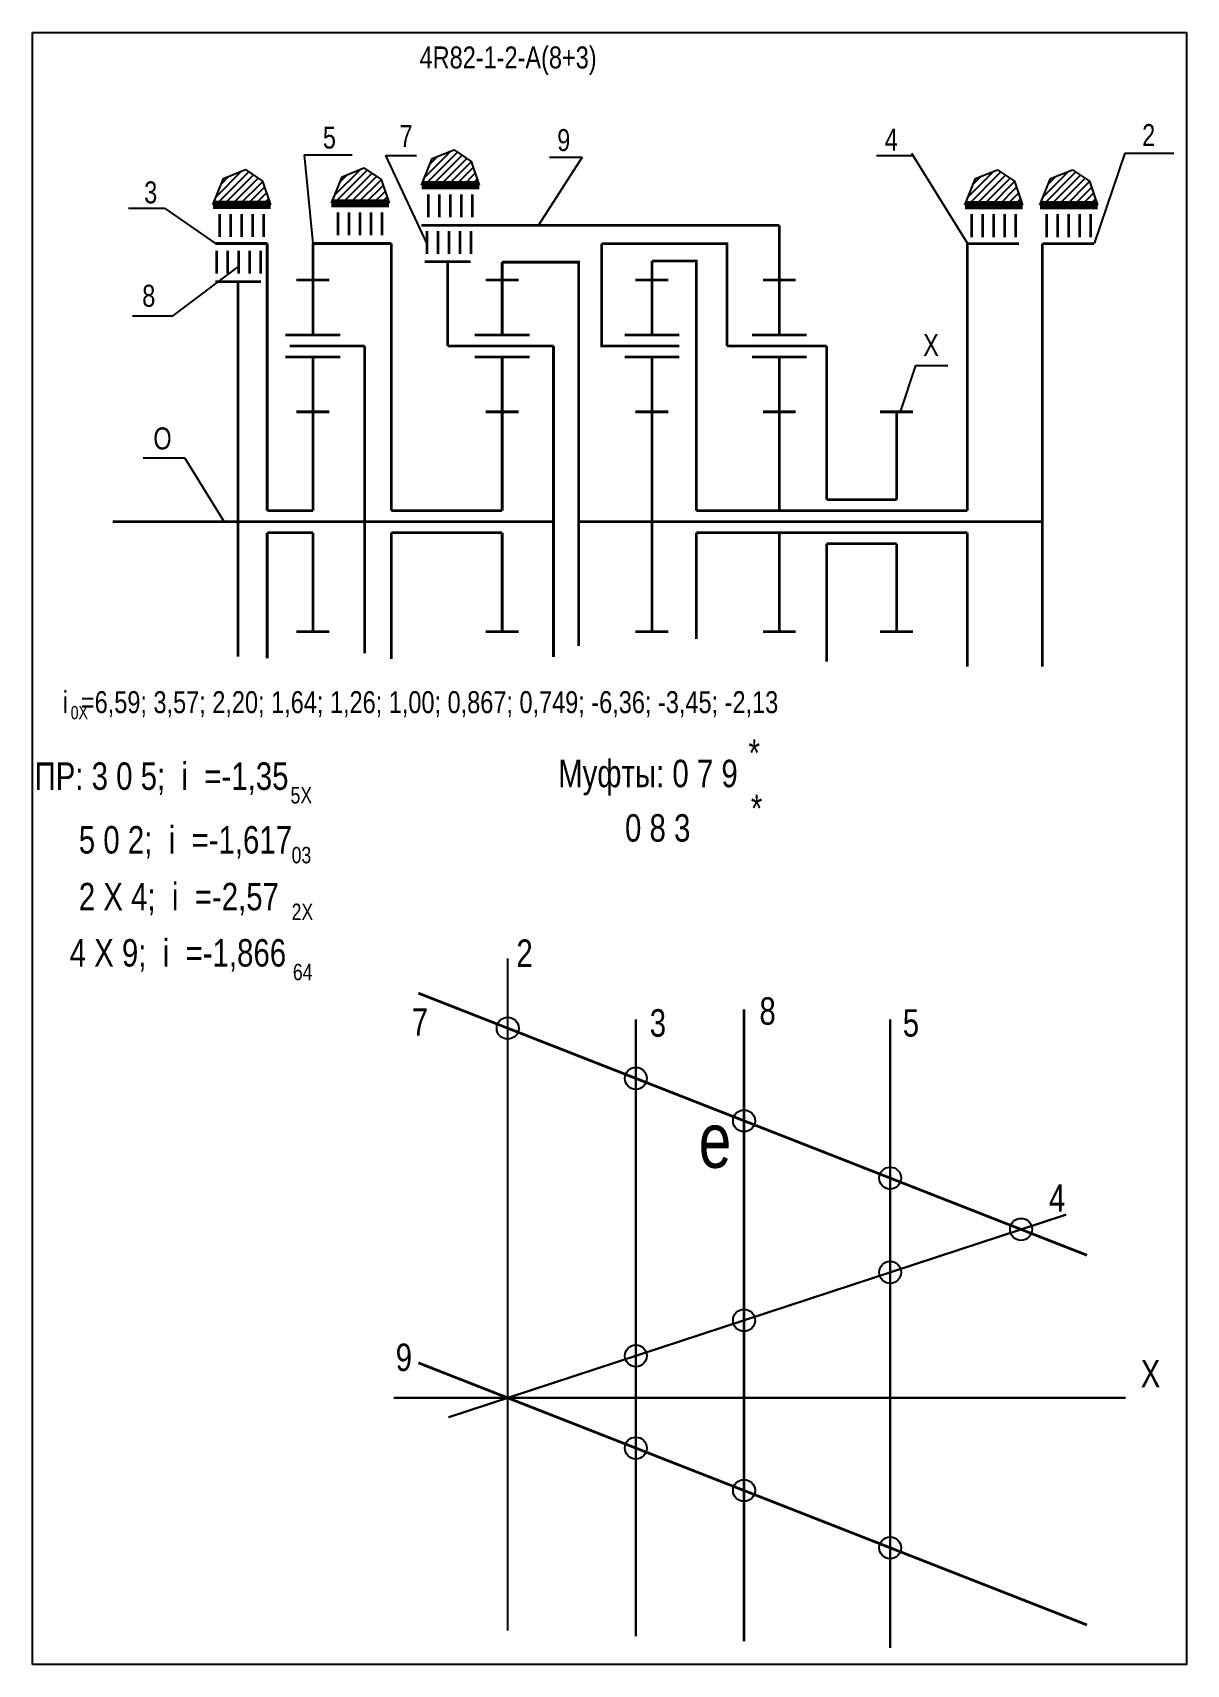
# Model space of a CAD drawing. Extents: x -352 to -142, y 153 to 450.
import ezdxf

# ---------------------------------------------------------------- set-up
doc = ezdxf.new("R2010")
doc.units = 0
doc.header["$LTSCALE"] = 15
doc.layers.get('0').update_dxf_attribs({"linetype": 'CONTINUOUS'})
doc.layers.add('DIM', color=92, linetype='CONTINUOUS')
doc.layers.add('MAIN', color=5, linetype='CONTINUOUS')
doc.styles.add('AMK', font='amk.shx', dxfattribs={"width": 0.8})

msp = doc.modelspace()

# ---------------------------------------------------------------- hatches: boundary and pattern name
at = {"layer": 'DIM'}
h = msp.add_hatch(dxfattribs=at)
h.set_pattern_fill('_USER', color=0, angle=45, style=0, pattern_type=0)
h.set_pattern_definition([(45, (-29.3962, -3.5903), (-0.7071068, 0.7071068), [])])
h.paths.add_polyline_path([(-279.69, 426.93), (-281.64, 422.11), (-271.14, 422.11), (-272.59, 426.43), (-275.7, 428.55)])
h = msp.add_hatch(dxfattribs=at)
h.set_pattern_fill('_USER', color=0, angle=45, style=0, pattern_type=0)
h.set_pattern_definition([(45, (-67.3824, -7.1889), (-0.7071068, 0.7071068), [])])
h.paths.add_polyline_path([(-317.68, 423.33), (-319.62, 418.51), (-309.13, 418.51), (-310.57, 422.83), (-313.69, 424.95)])
h = msp.add_hatch(dxfattribs=at)
h.set_pattern_fill('_USER', color=0, angle=45, style=0, pattern_type=0)
h.set_pattern_definition([(45, (-45.8197, -6.8963), (-0.7071068, 0.7071068), [])])
h.paths.add_polyline_path([(-296.12, 423.62), (-298.06, 418.8), (-287.56, 418.8), (-289.01, 423.12), (-292.13, 425.24)])
h = msp.add_hatch(dxfattribs=at)
h.set_pattern_fill('_USER', color=0, angle=45, style=0, pattern_type=0)
h.set_pattern_definition([(45, (69.4945, -7.2155), (-0.7071068, 0.7071068), [])])
h.paths.add_polyline_path([(-180.8, 423.3), (-182.75, 418.48), (-172.25, 418.48), (-173.7, 422.81), (-176.81, 424.92)])
h = msp.add_hatch(dxfattribs=at)
h.set_pattern_fill('_USER', color=0, angle=45, style=0, pattern_type=0)
h.set_pattern_definition([(45, (83.1462, -7.2155), (-0.7071068, 0.7071068), [])])
h.paths.add_polyline_path([(-167.15, 423.3), (-169.09, 418.48), (-158.6, 418.48), (-160.05, 422.81), (-163.16, 424.92)])

# ---------------------------------------------------------------- linework, layer by layer
at = {"const_width": 0.4}
for points in [[(-265.96, 281.39), (-265.96, 159.02)], [(-242.64, 270.29), (-242.64, 157.96)], [(-196.34, 270.29), (-196.34, 155.84)], [(-276.76, 197.83), (-164.3, 234.73)]]:
    msp.add_lwpolyline(points, dxfattribs=at)
at = {"layer": 'DIM', "color": 0}
for p, q in [((-279.69, 426.93), (-275.7, 428.55)), ((-275.7, 428.55), (-272.59, 426.43)), ((-192.48, 427.93), (-182.28, 411.47)), ((-153.64, 427.93), (-159.22, 411.47)), ((-153.64, 427.93), (-144.7, 427.93)), ((-317.68, 423.33), (-313.69, 424.95)), ((-313.69, 424.95), (-310.57, 422.83)), ((-303, 427.65), (-294.27, 427.65)), ((-303, 427.65), (-301.42, 411.49)), ((-296.12, 423.62), (-292.13, 425.24)), ((-292.13, 425.24), (-289.01, 423.12)), ((-288.2, 427.52), (-282.56, 427.52)), ((-288.2, 427.52), (-280.71, 411.44)), ((-281.64, 422.11), (-279.69, 426.93)), ((-272.59, 426.43), (-271.14, 422.11)), ((-252.42, 427.2), (-260.34, 414.8)), ((-258.33, 427.2), (-252.42, 427.2)), ((-198.81, 427.53), (-192.24, 427.53)), ((-180.8, 423.3), (-176.81, 424.92)), ((-176.81, 424.92), (-173.7, 422.81)), ((-167.15, 423.3), (-163.16, 424.92)), ((-163.16, 424.92), (-160.05, 422.81)), ((-319.62, 418.51), (-317.68, 423.33)), ((-310.57, 422.83), (-309.13, 418.51)), ((-298.06, 418.8), (-296.12, 423.62)), ((-289.01, 423.12), (-287.56, 418.8)), ((-280.38, 421.92), (-273.47, 421.92)), ((-182.75, 418.48), (-180.8, 423.3)), ((-173.7, 422.81), (-172.25, 418.48)), ((-169.09, 418.48), (-167.15, 423.3)), ((-160.05, 422.81), (-158.6, 418.48)), ((-334.97, 417.93), (-328.4, 417.93)), ((-328.4, 417.93), (-319.16, 411.49)), ((-318.37, 418.32), (-311.46, 418.32)), ((-181.49, 418.29), (-174.58, 418.29)), ((-167.84, 418.29), (-160.93, 418.29)), ((-327, 398.28), (-314.75, 407.44)), ((-327, 398.28), (-334.25, 398.28)), ((-327, 398.28), (-327, 398.28)), ((-191.73, 389.3), (-194.54, 380.84)), ((-191.73, 389.3), (-185.82, 389.3)), ((-324.71, 372.4), (-332.32, 372.4)), ((-324.71, 372.4), (-317.58, 360.84))]:
    msp.add_line(p, q, dxfattribs=at)
for points, const_width in [([(-216.52, 414.8), (-281.67, 414.8)], 0.5), ([(-309.74, 411.49), (-309.74, 362.84)], 0.5), ([(-301.42, 411.49), (-287.12, 411.49)], 0.5), ([(-287.12, 411.49), (-287.12, 362.84)], 0.5), ([(-244.32, 392.84), (-248.85, 392.84), (-248.85, 411.47)], 0.5), ([(-248.85, 411.47), (-226.04, 411.47), (-226.04, 392.84)], 0.5), ([(-182.28, 411.47), (-182.28, 362.84)], 0.5), ([(-168.63, 411.47), (-168.63, 360.84)], 0.5), ([(-276.89, 408.17), (-276.89, 392.84)], 0.5), ([(-266.97, 408.09), (-253.03, 408.09), (-253.03, 338.25)], 0.5), ([(-239.7, 408.3), (-231.61, 408.3), (-231.61, 362.84)], 0.5), ([(-319.18, 404.52), (-310.89, 404.52)], 0.5), ([(-315.04, 404.52), (-315.04, 336.29)], 0.5), ([(-291.99, 392.84), (-291.99, 336.91)], 0.5), ([(-271.63, 392.84), (-276.89, 392.84)], 0.5), ([(-257.62, 336.25), (-257.62, 392.84)], 0.5), ([(-207.9, 392.84), (-207.9, 364.84)], 0.5), ([(-309.74, 362.84), (-301.42, 362.84)], 0.5), ([(-287.12, 362.84), (-266.97, 362.84)], 0.5), ([(-231.61, 362.84), (-182.28, 362.84)], 0.5), ([(-207.9, 364.84), (-195.18, 364.84)], 0.5), ([(-337.85, 360.84), (-257.62, 360.84)], 0.5), ([(-253.03, 360.84), (-168.63, 360.84)], 0.5), ([(-248.32, 360.84), (-209.09, 360.84)], 0.5), ([(-168.63, 360.84), (-168.63, 334.49)], 0.5), ([(-309.74, 358.84), (-301.42, 358.84)], 0.5), ([(-309.74, 358.84), (-309.74, 335.99)], 0.5), ([(-287.12, 358.84), (-266.97, 358.84)], 0.5), ([(-287.12, 358.84), (-287.12, 335.84)], 0.5), ([(-231.61, 358.84), (-182.28, 358.84)], 0.5), ([(-231.61, 358.84), (-231.61, 339.47)], 0.5), ([(-207.9, 356.84), (-207.9, 335.35)], 0.5), ([(-207.9, 356.84), (-195.18, 356.84)], 0.5), ([(-182.28, 358.84), (-182.28, 334.49)], 0.5), ([(-160.51, 227.33), (-282.23, 275.04)], 0.5), ([(-222.94, 272.1), (-222.94, 157.06)], 0.5), ([(-160.51, 160.04), (-282.23, 207.75)], 0.5), ([(-286.69, 201.37), (-153.47, 201.37)], 0.4)]:
    msp.add_lwpolyline(points, dxfattribs=dict(at, const_width=const_width))
for centre in [(-265.96, 268.66), (-242.64, 259.52), (-222.94, 251.8), (-196.34, 241.37), (-172.52, 232.04), (-196.34, 224.22), (-222.94, 215.49), (-242.64, 209.02), (-242.64, 192.23), (-222.94, 184.51), (-196.34, 174.08)]:
    msp.add_circle(centre, 2, dxfattribs=at)
at = {"layer": 'MAIN'}
for points in [[(-352.43, 152.87), (-352.43, 449.87)], [(-352.43, 449.87), (-142.43, 449.87), (-142.43, 152.87), (-352.43, 152.87)]]:
    msp.add_lwpolyline(points, dxfattribs=at)
at = {"layer": 'MAIN', "color": 0}
for points, const_width in [([(-281.64, 422.11), (-271.14, 422.11)], 1.5), ([(-319.62, 418.51), (-309.13, 418.51)], 1.5), ([(-298.06, 418.8), (-287.56, 418.8)], 1.5), ([(-272.4, 420.46), (-272.4, 416.26)], 0.5), ([(-182.75, 418.48), (-172.25, 418.48)], 1.5), ([(-169.09, 418.48), (-158.6, 418.48)], 1.5), ([(-310.39, 416.86), (-310.39, 412.66)], 0.5), ([(-288.83, 417.15), (-288.83, 412.95)], 0.5), ([(-173.51, 416.83), (-173.51, 412.63)], 0.5), ([(-159.86, 416.83), (-159.86, 412.63)], 0.5), ([(-272.66, 413.75), (-272.66, 409.55)], 0.5), ([(-216.52, 394.84), (-216.52, 414.8)], 0.5), ([(-319.16, 411.49), (-309.74, 411.49)], 0.5), ([(-310.92, 410.2), (-310.92, 406)], 0.5), ([(-301.42, 404.84), (-301.42, 411.49)], 0.5), ([(-182.28, 411.47), (-172.87, 411.47)], 0.5), ([(-168.63, 411.47), (-159.22, 411.47)], 0.5), ([(-281.06, 408.17), (-272.72, 408.17)], 0.5), ([(-266.97, 404.84), (-266.97, 408.09)], 0.5), ([(-239.7, 404.84), (-239.7, 408.3)], 0.5), ([(-301.42, 404.84), (-304.42, 404.84)], 0.5), ([(-301.42, 394.84), (-301.42, 404.84)], 0.5), ([(-301.42, 404.84), (-298.42, 404.84)], 0.5), ([(-266.97, 404.84), (-269.97, 404.84)], 0.5), ([(-266.97, 394.84), (-266.97, 404.84)], 0.5), ([(-266.97, 404.84), (-263.97, 404.84)], 0.5), ([(-239.7, 404.84), (-242.7, 404.84)], 0.5), ([(-239.7, 394.84), (-239.7, 404.84)], 0.5), ([(-239.7, 404.84), (-236.7, 404.84)], 0.5), ([(-216.52, 404.84), (-219.52, 404.84)], 0.5), ([(-216.52, 404.84), (-213.52, 404.84)], 0.5), ([(-291.99, 392.84), (-305.67, 392.84)], 0.5), ([(-257.62, 392.84), (-271.63, 392.84)], 0.5), ([(-234.71, 392.84), (-244.32, 392.84)], 0.5), ([(-207.9, 392.84), (-226.04, 392.84)], 0.5), ([(-301.42, 390.84), (-306.42, 390.84)], 0.5), ([(-301.42, 380.84), (-301.42, 390.84), (-296.42, 390.84)], 0.5), ([(-266.97, 390.84), (-271.97, 390.84)], 0.5), ([(-266.97, 380.84), (-266.97, 390.84), (-261.97, 390.84)], 0.5), ([(-239.7, 390.84), (-244.7, 390.84)], 0.5), ([(-239.7, 380.84), (-239.7, 390.84), (-234.7, 390.84)], 0.5), ([(-216.52, 390.84), (-221.52, 390.84)], 0.5), ([(-216.52, 380.84), (-216.52, 390.84), (-211.52, 390.84)], 0.5), ([(-301.42, 380.84), (-304.42, 380.84)], 0.5), ([(-301.42, 362.84), (-301.42, 380.84)], 0.5), ([(-301.42, 380.84), (-298.42, 380.84)], 0.5), ([(-266.97, 380.84), (-269.97, 380.84)], 0.5), ([(-266.97, 362.84), (-266.97, 380.84)], 0.5), ([(-266.97, 380.84), (-263.97, 380.84)], 0.5), ([(-239.7, 380.84), (-242.7, 380.84)], 0.5), ([(-239.7, 360.84), (-239.7, 380.84)], 0.5), ([(-239.7, 380.84), (-236.7, 380.84)], 0.5), ([(-216.52, 380.84), (-219.52, 380.84)], 0.5), ([(-216.52, 362.84), (-216.52, 380.84)], 0.5), ([(-216.52, 380.84), (-213.52, 380.84)], 0.5), ([(-195.18, 380.84), (-198.18, 380.84)], 0.5), ([(-195.18, 380.84), (-192.18, 380.84)], 0.5), ([(-195.18, 364.84), (-195.18, 380.84)], 0.5), ([(-239.7, 360.84), (-239.7, 340.84)], 0.5), ([(-301.42, 358.84), (-301.42, 340.84)], 0.5), ([(-266.97, 358.84), (-266.97, 340.84)], 0.5), ([(-216.52, 358.84), (-216.52, 340.84)], 0.5), ([(-195.18, 356.84), (-195.18, 340.84)], 0.5), ([(-301.42, 340.84), (-304.42, 340.84)], 0.5), ([(-301.42, 340.84), (-298.42, 340.84)], 0.5), ([(-266.97, 340.84), (-269.97, 340.84)], 0.5), ([(-266.97, 340.84), (-263.97, 340.84)], 0.5), ([(-239.7, 340.84), (-242.7, 340.84)], 0.5), ([(-239.7, 340.84), (-236.7, 340.84)], 0.5), ([(-216.52, 340.84), (-219.52, 340.84)], 0.5), ([(-216.52, 340.84), (-213.52, 340.84)], 0.5), ([(-195.18, 340.84), (-198.18, 340.84)], 0.5), ([(-195.18, 340.84), (-192.18, 340.84)], 0.5)]:
    msp.add_lwpolyline(points, dxfattribs=dict(at, const_width=const_width))
for points in [[(-280.4, 420.46, 0.5, 0.5, 0), (-280.4, 416.26, 0.5, 0.5, 0)], [(-278.4, 420.46, 0.5, 0.5, 0), (-278.4, 416.26, 0.5, 0.5, 0)], [(-276.4, 420.46, 0.5, 0.5, 0), (-276.4, 416.26, 0.5, 0.5, 0)], [(-274.4, 420.46, 0.5, 0.5, 0), (-274.4, 416.26, 0.5, 0.5, 0)], [(-318.39, 416.86, 0.5, 0.5, 0), (-318.39, 412.66, 0.5, 0.5, 0)], [(-316.39, 416.86, 0.5, 0.5, 0), (-316.39, 412.66, 0.5, 0.5, 0)], [(-314.39, 416.86, 0.5, 0.5, 0), (-314.39, 412.66, 0.5, 0.5, 0)], [(-312.39, 416.86, 0.5, 0.5, 0), (-312.39, 412.66, 0.5, 0.5, 0)], [(-296.83, 417.15, 0.5, 0.5, 0), (-296.83, 412.95, 0.5, 0.5, 0)], [(-294.83, 417.15, 0.5, 0.5, 0), (-294.83, 412.95, 0.5, 0.5, 0)], [(-292.83, 417.15, 0.5, 0.5, 0), (-292.83, 412.95, 0.5, 0.5, 0)], [(-290.83, 417.15, 0.5, 0.5, 0), (-290.83, 412.95, 0.5, 0.5, 0)], [(-181.51, 416.83, 0.5, 0.5, 0), (-181.51, 412.63, 0.5, 0.5, 0)], [(-179.51, 416.83, 0.5, 0.5, 0), (-179.51, 412.63, 0.5, 0.5, 0)], [(-177.51, 416.83, 0.5, 0.5, 0), (-177.51, 412.63, 0.5, 0.5, 0)], [(-175.51, 416.83, 0.5, 0.5, 0), (-175.51, 412.63, 0.5, 0.5, 0)], [(-167.86, 416.83, 0.5, 0.5, 0), (-167.86, 412.63, 0.5, 0.5, 0)], [(-165.86, 416.83, 0.5, 0.5, 0), (-165.86, 412.63, 0.5, 0.5, 0)], [(-163.86, 416.83, 0.5, 0.5, 0), (-163.86, 412.63, 0.5, 0.5, 0)], [(-161.86, 416.83, 0.5, 0.5, 0), (-161.86, 412.63, 0.5, 0.5, 0)], [(-280.66, 413.75, 0.5, 0.5, 0), (-280.66, 409.55, 0.5, 0.5, 0)], [(-278.66, 413.75, 0.5, 0.5, 0), (-278.66, 409.55, 0.5, 0.5, 0)], [(-276.66, 413.75, 0.5, 0.5, 0), (-276.66, 409.55, 0.5, 0.5, 0)], [(-274.66, 413.75, 0.5, 0.5, 0), (-274.66, 409.55, 0.5, 0.5, 0)], [(-318.92, 410.2, 0.5, 0.5, 0), (-318.92, 406, 0.5, 0.5, 0)], [(-316.92, 410.2, 0.5, 0.5, 0), (-316.92, 406, 0.5, 0.5, 0)], [(-314.92, 410.2, 0.5, 0.5, 0), (-314.92, 406, 0.5, 0.5, 0)], [(-312.92, 410.2, 0.5, 0.5, 0), (-312.92, 406, 0.5, 0.5, 0)], [(-296.42, 394.84, 0.5, 0.5, 0), (-306.42, 394.84, 0.5, 0.5, 0)], [(-261.97, 394.84, 0.5, 0.5, 0), (-271.97, 394.84, 0.5, 0.5, 0)], [(-234.7, 394.84, 0.5, 0.5, 0), (-244.7, 394.84, 0.5, 0.5, 0)], [(-211.52, 394.84, 0.5, 0.5, 0), (-221.52, 394.84, 0.5, 0.5, 0)]]:
    msp.add_lwpolyline(points, format="xyseb", dxfattribs=at)

# ---------------------------------------------------------------- texts
at = {"layer": 'DIM', "color": 0, "style": 'AMK', "width": 0.8}
for s, height, p in [('4R82-1-2-A(8+3)', 4, (-282, 443.35)), ('5', 4, (-299.6, 428.77)), ('7', 4, (-285.64, 429.08)), ('9', 4, (-256.95, 428.31)), ('4', 4, (-197.33, 428.41)), ('2', 4, (-150.48, 429.22)), ('3', 4, (-332.13, 418.79)), ('8', 4, (-332.48, 399.97)), ('X', 4, (-190.34, 391.02)), ('O', 4, (-330.46, 374.01)), ('i  =6,59; 3,57; 2,20; 1,64; 1,26; 1,00; 0,867; 0,749; -6,36; -3,45; -2,13', 4, (-346.97, 326)), ('0X', 2.4, (-345.5, 324.9)), ('*', 5, (-222.12, 316.25)), (' ПР: 3 0 5;  i  =-1,35', 5, (-353.56, 312.04)), ('Муфты: 0 7 9', 5, (-256.78, 312.52)), ('5X', 3, (-305.49, 309.56)), ('*', 5, (-221.69, 306.18)), ('       0 8 3', 5, (-255.01, 302.61)), ('    5 0 2;  i  =-1,617', 5, (-349.97, 300.45)), ('03', 3, (-305.29, 298.67)), ('    2 X 4;  i  =-2,57', 5, (-349.97, 290.11)), ('2X', 3, (-305.29, 288.33)), ('     4 X 9;  i  =-1,866', 5, (-353.12, 279.88)), ('2', 5, (-264.38, 279.81)), ('64', 3, (-305.06, 277.39)), ('8', 5, (-220.14, 269.29)), ('7', 5, (-283.44, 267.27)), ('3', 5, (-240.11, 267.12)), ('5', 5, (-194.05, 267.12)), ('e', 10, (-231.2, 243.25)), ('4', 5, (-167.45, 235.24)), ('9', 5, (-286.35, 206.26)), ('X', 5, (-150.74, 203.29))]:
    msp.add_text(s, height=height, dxfattribs=at).set_placement(p)

doc.saveas('drawing.dxf')
